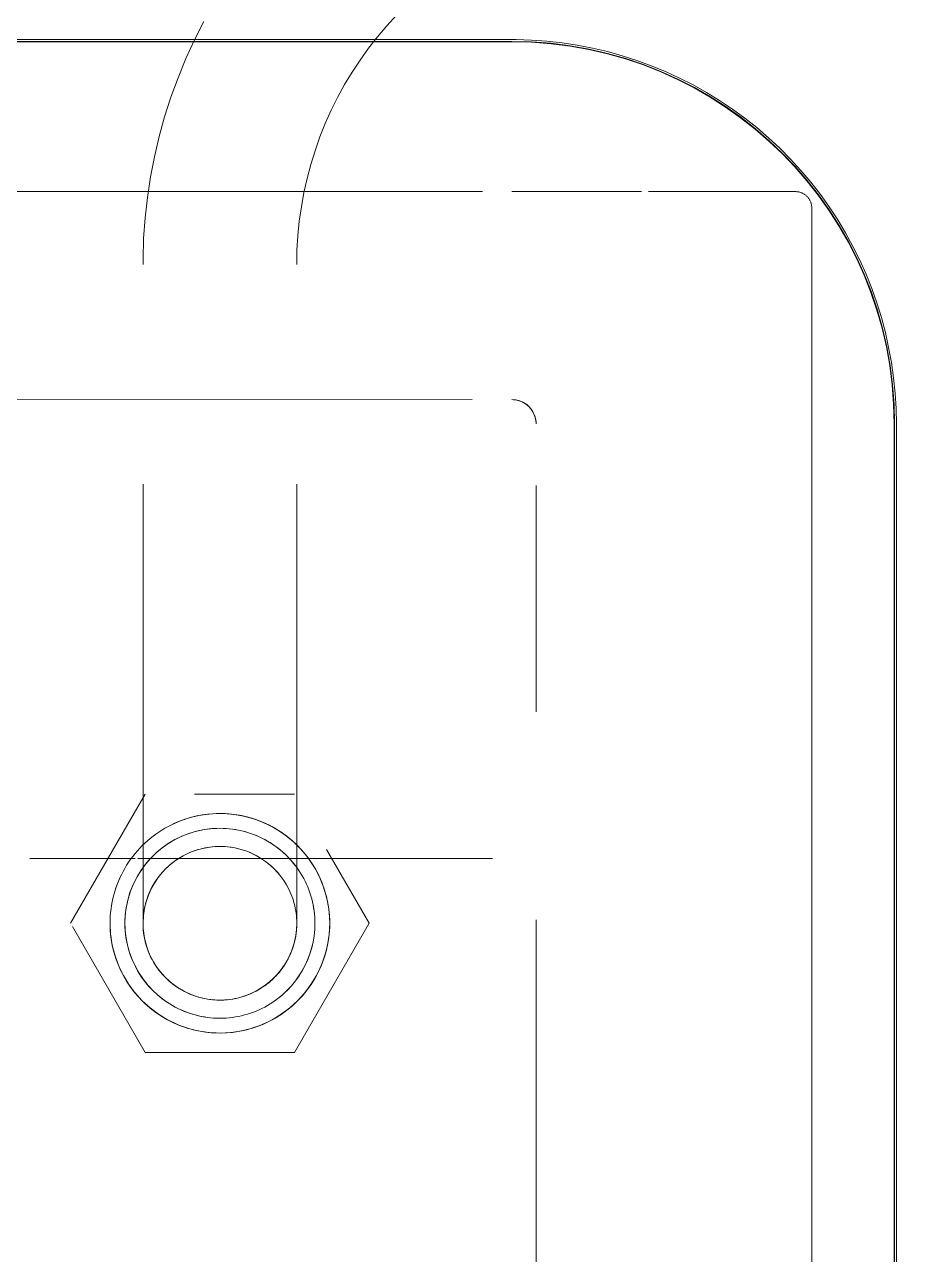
# Model space of a CAD drawing. Header units: metres. Extents: x -1 to 106, y -6 to 62.
# Drawn here: x 41.0909 to 41.173, y 1.5893 to 1.7014 of the extents above; entities that cross this region are included whole.
import ezdxf

# ---------------------------------------------------------------- set-up
doc = ezdxf.new("R2010")
doc.units = ezdxf.units.M
doc.layers.add('ARQ_1100_BASE_TÉRREO_GARAGEM_dwg', color=7, linetype='Continuous', lineweight=5, true_color=0x767676)
doc.layers.add('KIRYA - PISO', color=7, linetype='Continuous', lineweight=5)
doc.layers.add('P-SANR-FIXT', color=7, linetype='Continuous', lineweight=5)
pattern_1 = [(0, (-4539.02, -1079.475), (0, 0.635), []), (90, (-4539.02, -1079.475), (-0.635, 4e-17), [])]

# ---------------------------------------------------------------- blocks, each defined once
blk = doc.blocks.new('UT_Bacia com caixa acoplada - UT_Bacia com caixa acoplada-3705348-TÉRREO 1_20')
at = {"layer": 'P-SANR-FIXT'}
for p, q in [((0.165, -0.0123), (-0.165, -0.0123)), ((-0.2, -0.0473), (-0.2, -0.0991)), ((-0.19984, -0.0991), (-0.19984, -0.0473)), ((-0.1998, -0.0473), (-0.1998, -0.0991))]:
    blk.add_line(p, q, dxfattribs=at)
at = {"layer": 'P-SANR-FIXT', "color": 8, "true_color": 0x7a7978}
for p, q in [((-0.165, -0.01246), (-0.0749, -0.01246)), ((0.165, -0.0125), (-0.165, -0.0125)), ((-0.165, -0.02), (-0.17919, -0.02)), ((-0.16911, -0.02), (-0.1644, -0.02)), ((-0.18615, -0.02149), (-0.18615, -0.02356)), ((-0.18615, -0.02356), (-0.18615, -0.03488)), ((-0.18615, -0.0355), (-0.18615, -0.0473)), ((-0.13875, -0.04509), (-0.15937, -0.04509)), ((-0.13875, -0.04509), (-0.15937, -0.04509)), ((0.11992, -0.04509), (-0.11981, -0.04509)), ((0.11992, -0.04509), (-0.11981, -0.04509)), ((-0.1672, -0.05092), (-0.1672, -0.0991)), ((-0.1672, -0.05092), (-0.1672, -0.0991))]:
    blk.add_line(p, q, dxfattribs=at)
at = {"layer": 'P-SANR-FIXT', "color": 253, "true_color": 0xb7b5b4}
for p, q in [((-0.18164, -0.02), (-0.18032, -0.02)), ((0.165, -0.02), (-0.165, -0.02)), ((-0.1083, -0.02), (-0.12391, -0.02)), ((-0.18615, -0.04999), (-0.18615, -0.0991)), ((-0.1672, -0.0991), (-0.1672, -0.05092)), ((-0.1672, -0.0991), (-0.1672, -0.05092))]:
    blk.add_line(p, q, dxfattribs=at)
at = {"layer": 'P-SANR-FIXT', "color": 254, "true_color": 0xd5d3d2}
for p, q in [((-0.15937, -0.04509), (-0.13875, -0.04509)), ((-0.15937, -0.04509), (-0.13875, -0.04509)), ((-0.11981, -0.04509), (0.11992, -0.04509)), ((-0.11981, -0.04509), (0.11992, -0.04509)), ((-0.1254, -0.04906), (-0.1254, -0.07548)), ((-0.1254, -0.08161), (-0.1254, -0.09121))]:
    blk.add_line(p, q, dxfattribs=at)
at = {"layer": 'P-SANR-FIXT', "color": 254, "true_color": 0xe4e3e3}
blk.add_line((-0.1254, -0.07548), (-0.1254, -0.08137), dxfattribs=at)
at = {"layer": 'P-SANR-FIXT', "flags": 128}
blk.add_lwpolyline([(-0.165, -0.0123), (-0.1664, -0.01233), (-0.1678, -0.01241), (-0.16919, -0.01255), (-0.17058, -0.01275), (-0.17195, -0.013), (-0.17332, -0.0133), (-0.17467, -0.01366), (-0.17601, -0.01407), (-0.17733, -0.01454), (-0.17863, -0.01506), (-0.17991, -0.01563), (-0.18116, -0.01625), (-0.18239, -0.01692), (-0.18359, -0.01764), (-0.18476, -0.01841), (-0.1859, -0.01922), (-0.18701, -0.02008), (-0.18808, -0.02099), (-0.18911, -0.02193), (-0.19011, -0.02291), (-0.19106, -0.02394), (-0.19198, -0.025), (-0.19285, -0.02609), (-0.19367, -0.02723), (-0.19445, -0.02839), (-0.19518, -0.02958), (-0.19587, -0.0308), (-0.1965, -0.03205), (-0.19709, -0.03332), (-0.19762, -0.03462), (-0.1981, -0.03593), (-0.19853, -0.03726), (-0.19891, -0.03861), (-0.19923, -0.03998), (-0.19949, -0.04135), (-0.1997, -0.04273), (-0.19986, -0.04413), (-0.19996, -0.04552), (-0.2, -0.04692), (-0.2, -0.0473)], dxfattribs=at)
at = {"layer": 'P-SANR-FIXT', "color": 8, "true_color": 0x7a7978, "flags": 128}
for points in [[(-0.18615, -0.02149), (-0.18615, -0.02143), (-0.18614, -0.02137), (-0.18614, -0.02131), (-0.18613, -0.02125), (-0.18612, -0.02119), (-0.1861, -0.02113), (-0.18609, -0.02108), (-0.18607, -0.02102), (-0.18605, -0.02096), (-0.18603, -0.02091), (-0.18601, -0.02086), (-0.18598, -0.0208), (-0.18595, -0.02075), (-0.18592, -0.0207), (-0.18589, -0.02065), (-0.18585, -0.0206), (-0.18582, -0.02055), (-0.18578, -0.02051), (-0.18574, -0.02046), (-0.1857, -0.02042), (-0.18565, -0.02038), (-0.18561, -0.02034), (-0.18556, -0.02031), (-0.18551, -0.02027), (-0.18546, -0.02024), (-0.18541, -0.02021), (-0.18536, -0.02018), (-0.18531, -0.02015), (-0.18526, -0.02013), (-0.1852, -0.0201), (-0.18514, -0.02008), (-0.18509, -0.02006), (-0.18503, -0.02005), (-0.18497, -0.02004), (-0.18491, -0.02002), (-0.18486, -0.02002), (-0.1848, -0.02001), (-0.18474, -0.02), (-0.18468, -0.02), (-0.18466, -0.02)], [(-0.18266, -0.02), (-0.18352, -0.02), (-0.18415, -0.02), (-0.18452, -0.02), (-0.18466, -0.02)], [(-0.18466, -0.02), (-0.18454, -0.02), (-0.18418, -0.02), (-0.18357, -0.02), (-0.18273, -0.02), (-0.18164, -0.02)], [(-0.18032, -0.02), (-0.17876, -0.02), (-0.17696, -0.02), (-0.17494, -0.02), (-0.17269, -0.02), (-0.17022, -0.02), (-0.16911, -0.02)]]:
    blk.add_lwpolyline(points, dxfattribs=at)
at = {"layer": 'P-SANR-FIXT', "color": 253, "true_color": 0xb7b5b4, "flags": 128}
blk.add_lwpolyline([(-0.1644, -0.02), (-0.15934, -0.02), (-0.15392, -0.02), (-0.14817, -0.02), (-0.14207, -0.02), (-0.13565, -0.02), (-0.12892, -0.02), (-0.12189, -0.02), (-0.12132, -0.02)], dxfattribs=at)
at = {"layer": 'P-SANR-FIXT'}
for radius in [0.03484, 0.0348]:
    blk.add_arc((-0.165, -0.0473), radius, 90, 180, dxfattribs=at)
at = {"layer": 'P-SANR-FIXT', "color": 253, "true_color": 0xb7b5b4}
for start, end in [(105, 180), (135, 180), (135, 180), (90, 165)]:
    blk.add_arc((-0.165, -0.0473), 0.0022, start, end, dxfattribs=at)
at = {"layer": 'P-SANR-FIXT', "color": 254, "true_color": 0xd5d3d2}
blk.add_arc((-0.165, -0.0473), 0.0022, 90, 135, dxfattribs=at)
blk.add_arc((-0.165, -0.0473), 0.0022, 90, 135, dxfattribs=at)
at = {"layer": 'P-SANR-FIXT', "color": 254, "true_color": 0xe4e2e1}
blk.add_arc((-0.165, -0.0473), 0.0022, 90, 105, dxfattribs=at)
at = {"layer": 'P-SANR-FIXT', "color": 8, "true_color": 0x7a7978}
blk.add_arc((-0.165, -0.0473), 0.0022, 165, 180, dxfattribs=at)
blk = doc.blocks.new('Celite_Flexivel_Metais - 300mm Aço Inox - 1_2_-3705350-TÉRREO 1_20')
at = {"layer": 'P-SANR-FIXT', "color": 253, "true_color": 0xb7b5b4}
for p, q in [((0.01177, 0.08069), (0, 0.08748)), ((-0.00029, 0.08732), (-0.01177, 0.08069)), ((-0.01177, 0.08069), (-0.01177, 0.0671)), ((0.06799, 0.08021), (0.06613, 0.08049)), ((0.01177, 0.0671), (0.01177, 0.0762)), ((-0.01177, 0.0671), (0, 0.06031)), ((0.06656, 0.06624), (0.06784, 0.06595)), ((0, 0.06031), (0.00672, 0.06418))]:
    blk.add_line(p, q, dxfattribs=at)
at = {"layer": 'P-SANR-FIXT', "color": 254, "true_color": 0xd5d3d2}
for p, q in [((0, 0.08748), (0.01177, 0.08069)), ((-0.01177, 0.08069), (-0.00029, 0.08732)), ((-0.01177, 0.0671), (-0.01177, 0.08069)), ((0.01177, 0.0762), (0.01177, 0.0671)), ((0, 0.06031), (-0.01177, 0.0671)), ((0.02442, 0.06689), (0.02296, 0.06689)), ((0.06784, 0.06595), (0.06912, 0.06561)), ((0.00672, 0.06418), (0, 0.06031)), ((0.07163, 0.06478), (0.07285, 0.06429)), ((0.07524, 0.06317), (0.0764, 0.06253))]:
    blk.add_line(p, q, dxfattribs=at)
at = {"layer": 'P-SANR-FIXT', "color": 254, "true_color": 0xe4e3e3}
for p, q in [((-0.00008, 0.08089), (0, 0.08089)), ((-0.00691, 0.07501), (-0.00686, 0.07529)), ((-0.00686, 0.07529), (-0.0068, 0.07556)), ((-0.0068, 0.07556), (-0.00673, 0.07583)), ((-0.00698, 0.07445), (-0.00695, 0.07473)), ((-0.00695, 0.07473), (-0.00691, 0.07501))]:
    blk.add_line(p, q, dxfattribs=at)
at = {"layer": 'P-SANR-FIXT', "color": 7, "true_color": 0xecebea}
blk.add_line((0.00611, 0.08089), (0.00699, 0.08089), dxfattribs=at)
at = {"layer": 'P-SANR-FIXT', "color": 254, "true_color": 0xe4e2e1}
for p, q in [((0.0133, 0.08089), (0.01451, 0.08089)), ((0.06983, 0.07985), (0.06799, 0.08021)), ((-0.00589, 0.07011), (-0.00604, 0.07035)), ((0.02296, 0.06689), (0.02153, 0.06689)), ((0.02591, 0.06689), (0.02442, 0.06689))]:
    blk.add_line(p, q, dxfattribs=at)
at = {"layer": 'P-SANR-FIXT', "color": 8, "true_color": 0x7a7978}
blk.add_line((0.08048, 0.0762), (0.07877, 0.07698), dxfattribs=at)
at = {"layer": 'P-SANR-FIXT', "color": 254, "true_color": 0xd5d3d2, "flags": 128}
for points in [[(-0.00305, 0.0802), (-0.0028, 0.08031), (-0.00254, 0.08042), (-0.00227, 0.08052), (-0.00201, 0.0806), (-0.00174, 0.08068), (-0.00146, 0.08074)], [(-0.00146, 0.08074), (-0.00119, 0.08079), (-0.00091, 0.08084), (-0.00063, 0.08087), (-0.00036, 0.08089), (-0.00008, 0.08089)], [(0.00993, 0.08089), (0.01101, 0.08089), (0.01213, 0.08089), (0.0133, 0.08089)], [(0.01451, 0.08089), (0.01577, 0.08089), (0.01706, 0.08089), (0.01839, 0.08089), (0.01975, 0.08089), (0.02115, 0.08089), (0.02257, 0.08089), (0.02403, 0.08089), (0.02551, 0.08089), (0.02701, 0.08089), (0.02853, 0.08089), (0.03007, 0.08089), (0.03163, 0.08089), (0.0332, 0.08089), (0.03478, 0.08089), (0.03637, 0.08089), (0.03797, 0.08089), (0.03957, 0.08089), (0.04, 0.08089)], [(0.06239, 0.08083), (0.06051, 0.08089), (0.06, 0.08089)], [(0.06613, 0.08049), (0.06426, 0.0807), (0.06239, 0.08083)], [(-0.00621, 0.07713), (-0.00607, 0.07737), (-0.00593, 0.07761), (-0.00578, 0.07785), (-0.00561, 0.07808), (-0.00544, 0.0783), (-0.00526, 0.07851), (-0.00507, 0.07872), (-0.00488, 0.07892), (-0.00467, 0.07911), (-0.00446, 0.07929), (-0.00424, 0.07946), (-0.00401, 0.07963), (-0.00378, 0.07979), (-0.00354, 0.07993), (-0.0033, 0.08007), (-0.00305, 0.0802)], [(-0.00673, 0.07583), (-0.00664, 0.0761), (-0.00655, 0.07636), (-0.00645, 0.07662), (-0.00633, 0.07688), (-0.00621, 0.07713)], [(-0.0063, 0.07085), (-0.00642, 0.0711), (-0.00652, 0.07136)], [(0, 0.06689), (-0.00028, 0.0669), (-0.00056, 0.06692), (-0.00084, 0.06695), (-0.00112, 0.06698), (-0.00139, 0.06703), (-0.00166, 0.0671), (-0.00193, 0.06717), (-0.0022, 0.06725), (-0.00247, 0.06734), (-0.00273, 0.06745), (-0.00298, 0.06756), (-0.00323, 0.06769), (-0.00348, 0.06782), (-0.00372, 0.06796), (-0.00395, 0.06812), (-0.00418, 0.06828), (-0.0044, 0.06845), (-0.00462, 0.06863), (-0.00482, 0.06882), (-0.00502, 0.06902), (-0.00521, 0.06922), (-0.0054, 0.06943), (-0.00557, 0.06965), (-0.00573, 0.06988), (-0.00589, 0.07011)], [(0.00089, 0.06689), (0.00058, 0.06689), (0.00034, 0.06689), (0.00016, 0.06689), (0.00005, 0.06689), (0, 0.06689)], [(0.02153, 0.06689), (0.02012, 0.06689), (0.01875, 0.06689), (0.01741, 0.06689), (0.01611, 0.06689), (0.01485, 0.06689), (0.01362, 0.06689), (0.01244, 0.06689), (0.01131, 0.06689), (0.01021, 0.06689), (0.00917, 0.06689), (0.00818, 0.06689), (0.00723, 0.06689), (0.00634, 0.06689), (0.0055, 0.06689), (0.00472, 0.06689), (0.004, 0.06689), (0.00333, 0.06689), (0.00272, 0.06689), (0.00217, 0.06689), (0.00168, 0.06689)], [(0.04, 0.06689), (0.0384, 0.06689), (0.0368, 0.06689), (0.03521, 0.06689), (0.03363, 0.06689), (0.03205, 0.06689), (0.03049, 0.06689), (0.02895, 0.06689), (0.02742, 0.06689), (0.02591, 0.06689)], [(0.06395, 0.06666), (0.06526, 0.06647), (0.06656, 0.06624)]]:
    blk.add_lwpolyline(points, dxfattribs=at)
at = {"layer": 'P-SANR-FIXT', "color": 254, "true_color": 0xe4e3e3, "flags": 128}
for points in [[(0, 0.08089), (0.00003, 0.08089), (0.00013, 0.08089), (0.00029, 0.08089), (0.00051, 0.08089), (0.0008, 0.08089), (0.00115, 0.08089), (0.00156, 0.08089), (0.00203, 0.08089), (0.00256, 0.08089), (0.00316, 0.08089), (0.00381, 0.08089), (0.00452, 0.08089), (0.00529, 0.08089), (0.00611, 0.08089)], [(0.00699, 0.08089), (0.00792, 0.08089), (0.0089, 0.08089), (0.00993, 0.08089)], [(-0.007, 0.07389), (-0.00699, 0.07417), (-0.00698, 0.07445)], [(-0.00694, 0.07298), (-0.00697, 0.07326), (-0.00699, 0.07354), (-0.007, 0.07382), (-0.007, 0.07389)], [(-0.00652, 0.07136), (-0.00662, 0.07162), (-0.00671, 0.07189), (-0.00678, 0.07216), (-0.00685, 0.07243), (-0.0069, 0.07271), (-0.00694, 0.07298)]]:
    blk.add_lwpolyline(points, dxfattribs=at)
at = {"layer": 'P-SANR-FIXT', "color": 253, "true_color": 0xb7b5b4, "flags": 128}
for points in [[(0.07877, 0.07698), (0.07703, 0.0777), (0.07527, 0.07835), (0.07348, 0.07892), (0.07166, 0.07942), (0.06983, 0.07985)], [(0.06912, 0.06561), (0.07038, 0.06522), (0.07163, 0.06478)], [(0.07285, 0.06429), (0.07406, 0.06375), (0.07524, 0.06317)], [(0.0764, 0.06253), (0.07753, 0.06185), (0.07863, 0.06113)]]:
    blk.add_lwpolyline(points, dxfattribs=at)
at = {"layer": 'P-SANR-FIXT', "flags": 128}
for points in [[(0.08215, 0.07535), (0.08048, 0.0762)], [(0.08075, 0.05955), (0.08176, 0.0587), (0.08273, 0.05781), (0.08367, 0.05689), (0.08457, 0.05592), (0.08543, 0.05492), (0.08625, 0.05389), (0.08703, 0.05282), (0.08777, 0.05172), (0.08846, 0.0506), (0.0891, 0.04945), (0.0897, 0.04827), (0.09025, 0.04707), (0.09076, 0.04585), (0.09121, 0.04461), (0.09161, 0.04336), (0.09197, 0.04208), (0.09227, 0.0408), (0.09252, 0.0395), (0.09272, 0.0382), (0.09286, 0.03689), (0.09296, 0.03557), (0.093, 0.03425), (0.093, 0.03389)]]:
    blk.add_lwpolyline(points, dxfattribs=at)
at = {"layer": 'P-SANR-FIXT', "color": 254, "true_color": 0xe4e2e1, "flags": 128}
for points in [[(-0.00604, 0.07035), (-0.00617, 0.0706), (-0.0063, 0.07085)], [(0.00168, 0.06689), (0.00125, 0.06689), (0.00089, 0.06689)], [(0.06, 0.06689), (0.06132, 0.06687), (0.06264, 0.06679), (0.06395, 0.06666)]]:
    blk.add_lwpolyline(points, dxfattribs=at)
at = {"layer": 'P-SANR-FIXT', "color": 8, "true_color": 0x7a7978, "flags": 128}
blk.add_lwpolyline([(0.07863, 0.06113), (0.07971, 0.06036), (0.08075, 0.05955)], dxfattribs=at)
at = {"layer": 'P-SANR-FIXT', "color": 253, "true_color": 0xb7b5b4}
for start, end in [(90, 270), (60, 90), (270, 30)]:
    blk.add_arc((0, 0.07389), 0.01, start, end, dxfattribs=at)
at = {"layer": 'P-SANR-FIXT', "color": 254, "true_color": 0xd5d3d2}
for radius, start, end in [(0.01, 90, 270), (0.01, 90, 135), (0.01, 90, 120), (0.01, 60, 90), (0.01, 75, 90), (0.01, 60, 90), (0.01, 60, 75), (0.00865, 75, 150), (0.01, 120, 135), (0.00865, 75, 120), (0.01, 30, 60), (0.01, 135, 180), (0.01, 135, 150), (0.00865, 120, 180), (0.007, 90, 150), (0.007, 90, 120), (0.007, 90, 105), (0.007, 105, 135), (0.007, 120, 135), (0.01, 150, 195), (0.007, 135, 165), (0.007, 135, 150), (0.01, 15, 30), (0.00865, 150, 180), (0.007, 150, 165), (0.007, 150, 165), (0.01, 330, 15), (0.01, 360, 15), (0.01, 0, 15), (0.01, 180, 225), (0.01, 270, 0), (0.01, 285, 360), (0.007, 300, 0), (0.007, 300, 360), (0.00865, 300, 0), (0.007, 315, 0), (0.00865, 330, 360), (0.007, 195, 270), (0.007, 195, 210), (0.007, 195, 210), (0.01, 195, 255), (0.00865, 195, 210), (0.00865, 195, 210), (0.00865, 210, 270), (0.00865, 210, 225), (0.007, 210, 225), (0.007, 210, 225), (0.00865, 300, 330), (0.007, 225, 240), (0.007, 225, 240), (0.01, 270, 330), (0.007, 285, 315), (0.00865, 225, 285), (0.007, 240, 255), (0.007, 240, 255), (0.007, 285, 300), (0.007, 285, 300), (0.01, 225, 270), (0.007, 255, 270), (0.007, 255, 270), (0.00865, 270, 285), (0.01, 255, 270), (0.01, 270, 285)]:
    blk.add_arc((0, 0.07389), radius, start, end, dxfattribs=at)
at = {"layer": 'P-SANR-FIXT', "color": 254, "true_color": 0xe4e3e3}
for radius, start, end in [(0.00865, 15, 75), (0.00865, 0, 75), (0.007, 0, 90), (0.007, 75, 90), (0.007, 75, 90), (0.007, 60, 75), (0.007, 45, 75), (0.007, 30, 60), (0.007, 15, 45), (0.01, 15, 30), (0.01, 15, 30), (0.007, 0, 30), (0.007, 165, 180), (0.007, 165, 180), (0.007, 165, 180), (0.007, 360, 15), (0.00865, 360, 15), (0.00865, 180, 195), (0.00865, 180, 195), (0.007, 180, 195), (0.007, 180, 195), (0.007, 180, 195)]:
    blk.add_arc((0, 0.07389), radius, start, end, dxfattribs=at)
at = {"layer": 'P-SANR-FIXT', "color": 7, "true_color": 0xecebea}
blk.add_arc((0, 0.07389), 0.01, 30, 60, dxfattribs=at)
blk.add_arc((0, 0.07389), 0.01, 30, 60, dxfattribs=at)
at = {"layer": 'P-SANR-FIXT', "color": 254, "true_color": 0xe4e2e1}
for radius, start, end in [(0.01, 30, 60), (0.007, 270, 285), (0.007, 270, 285), (0.007, 270, 285), (0.00865, 285, 300), (0.00865, 285, 300)]:
    blk.add_arc((0, 0.07389), radius, start, end, dxfattribs=at)
blk = doc.blocks.new('ARQ_1100_BASE_TÉRREO_GARAGEM_dwg-3696053-TÉRREO 1_20')
at = {"layer": 'KIRYA - PISO', "true_color": 0xaaaaaa}
h = blk.add_hatch(dxfattribs=at)
h.set_pattern_fill('FP_1', color=253, style=0, pattern_type=2)
h.set_pattern_definition(pattern_1)
h.paths.add_polyline_path([(40.77269, 0.2), (41.18262, 0.2), (41.18262, 0.56609), (41.16516, 0.55928), (41.12518, 0.55928), (41.12519, 0.60571), (41.18262, 0.60571), (41.18262, 0.66889), (41.03451, 0.68107), (41.18262, 0.69323), (41.18262, 0.76604), (41.16516, 0.75922), (41.12516, 0.75922), (41.12519, 0.80643), (41.18262, 1.14673), (39.68262, 1.14673), (39.68262, 0.2), (40.7542, 0.2)])
h.paths.add_polyline_path([(41.12449, 0.69058), (41.12519, 0.7), (41.15949, 0.69515), (41.15949, 0.69205), (41.12512, 0.6906)])
h.paths.add_polyline_path([(41.18262, 0.79604), (41.18262, 1.14673), (41.12519, 0.80628), (41.16516, 0.80285)])
h.paths.add_polyline_path([(40.35568, 1.15673), (41.18262, 1.15673), (41.1768, 1.89226), (41.17252, 1.9), (40.73262, 1.9), (40.73262, 2.7), (40.41761, 2.7), (40.41588, 2.73595), (40.40761, 2.73595), (40.40184, 2.7), (39.84761, 2.7), (39.84759, 2.10015), (39.80759, 2.10015), (39.80761, 2.7), (39.81762, 2.70443), (39.81761, 2.73581), (39.80761, 2.73581), (39.80759, 2.70013), (39.68262, 2.7), (39.68262, 1.15673), (39.93361, 1.15673)])
h.paths.add_polyline_path([(41.11794, 1.30016), (41.06921, 1.30323), (41.05025, 1.31399), (40.75379, 1.31964), (40.75119, 1.32113), (40.68836, 1.33478), (40.64665, 1.3556), (40.59433, 1.39856), (40.57254, 1.42923), (40.55963, 1.45384), (40.54896, 1.4971), (40.54897, 1.54172), (40.55963, 1.58501), (40.59518, 1.64123), (40.62602, 1.66899), (40.64663, 1.68322), (40.68833, 1.69904), (40.74156, 1.70442), (41.03569, 1.70444), (41.03825, 1.68599), (41.05741, 1.68807), (41.0822, 1.69955), (41.10544, 1.69984), (41.15348, 1.69443), (41.16792, 1.67334), (41.17031, 1.665), (41.1655, 1.31758), (41.15275, 1.30483), (41.12312, 1.30016)])
h.paths.add_polyline_path([(40.66173, 1.34052), (40.62708, 1.36617), (40.64665, 1.35208), (40.65785, 1.34349)])
h.paths.add_polyline_path([(41.13512, 1.80453), (41.12312, 1.81241), (41.12312, 1.82649), (41.13044, 1.83243), (41.13512, 1.83437), (41.14567, 1.83), (41.15003, 1.81945), (41.14567, 1.8089)])
h.paths.add_polyline_path([(41.17985, 1.8805), (41.14383, 1.8805), (41.16074, 1.88768), (41.17994, 1.8805)])
h = blk.add_hatch(dxfattribs=at)
h.set_pattern_fill('FP_1', color=253, style=0, pattern_type=2)
h.set_pattern_definition(pattern_1)
h.paths.add_polyline_path([(41.15968, 1.3208), (41.15275, 1.32552), (41.15907, 1.32115)])
h.paths.add_polyline_path([(41.15275, 1.30483), (41.16178, 1.31964), (41.15733, 1.31619), (41.14768, 1.31398), (41.15153, 1.30703)])
h.paths.add_polyline_path([(41.07469, 1.31587), (41.06921, 1.31619), (41.06921, 1.31587)])
h.paths.add_polyline_path([(41.07388, 1.314), (41.05743, 1.31192), (41.07086, 1.30703), (41.07387, 1.31398)])
h.paths.add_polyline_path([(41.08353, 1.30016), (41.15275, 1.30483), (41.14704, 1.314), (41.13533, 1.30934), (41.12959, 1.30241), (41.08353, 1.30703), (41.07994, 1.314), (41.07342, 1.31192), (41.06921, 1.30323), (41.07994, 1.30093)])
h.paths.add_polyline_path([(41.14587, 1.31587), (41.14567, 1.31619), (41.13753, 1.31587)])
h.paths.add_polyline_path([(40.75379, 1.31617), (41.05243, 1.3208), (41.04513, 1.34554), (41.03364, 1.36843), (41.02875, 1.33444), (40.9855, 1.32872), (40.9855, 1.32639), (40.73263, 1.33214), (40.67517, 1.34479), (40.75379, 1.31619)])
h.paths.add_polyline_path([(41.062, 1.31619), (41.06777, 1.3208), (41.06215, 1.31633)])
h.paths.add_polyline_path([(41.07483, 1.31619), (41.07772, 1.3208), (41.07488, 1.31631)])
h.paths.add_polyline_path([(41.14567, 1.31619), (41.14389, 1.3208), (41.14566, 1.31621)])
h.paths.add_polyline_path([(40.93369, 1.31675), (40.93369, 1.31677), (41.03572, 1.31677)])
h.paths.add_polyline_path([(40.93369, 1.31755), (40.93369, 1.31757), (41.03572, 1.31757)])
h.paths.add_polyline_path([(41.1655, 1.31758), (41.1655, 1.335), (41.16153, 1.33344), (41.16035, 1.32079)])
h.paths.add_polyline_path([(40.93369, 1.31852), (40.93369, 1.31854), (41.03572, 1.31854)])
h.paths.add_polyline_path([(40.93369, 1.31962), (40.93369, 1.31964), (41.03572, 1.31964)])
h.paths.add_polyline_path([(40.93369, 1.32079), (40.93369, 1.3208), (41.03572, 1.3208)])
h.paths.add_polyline_path([(41.17017, 1.335), (41.17033, 1.335), (41.17017, 1.36585)])
h.paths.add_polyline_path([(40.64977, 1.42053), (40.63557, 1.45634), (40.62964, 1.4921), (40.63101, 1.52051), (40.62839, 1.52276), (40.62441, 1.52363), (40.64961, 1.58861), (40.63426, 1.56748), (40.61783, 1.51882), (40.61823, 1.47653), (40.63453, 1.43552), (40.64777, 1.42206)])
h.paths.add_polyline_path([(41.03361, 1.62538), (41.03847, 1.62736), (41.05023, 1.6838), (41.0336, 1.67917), (41.03361, 1.62736)])
h.paths.add_polyline_path([(41.16548, 1.68242), (41.15134, 1.69265), (41.15328, 1.686), (41.15905, 1.68034), (41.16099, 1.67992), (41.16495, 1.68212)])
h.paths.add_polyline_path([(41.17015, 1.665), (41.16097, 1.67961), (41.16151, 1.67919), (41.16548, 1.665), (41.16974, 1.665)])
h.paths.add_polyline_path([(41.07674, 1.67001), (41.07396, 1.67385), (41.07396, 1.67261)])
h.paths.add_polyline_path([(41.14565, 1.6838), (41.14372, 1.68413), (41.14366, 1.6838)])
h.paths.add_polyline_path([(41.07386, 1.686), (41.06605, 1.69444), (41.05982, 1.686), (41.06919, 1.686)])
h.paths.add_polyline_path([(41.07981, 1.67227), (41.07958, 1.67531), (41.07863, 1.675)])
h.paths.add_polyline_path([(41.05519, 1.68412), (41.05023, 1.68599), (41.05023, 1.68413)])
h.paths.add_polyline_path([(41.14702, 1.686), (41.14919, 1.69612), (41.11794, 1.69983), (41.07032, 1.69444), (41.07994, 1.68599), (41.08351, 1.69065), (41.08708, 1.69759), (41.13531, 1.69462), (41.13752, 1.686), (41.14405, 1.686)])
h = blk.add_hatch(dxfattribs=at)
h.set_pattern_fill('FP_1', color=253, style=0, pattern_type=2)
h.set_pattern_definition(pattern_1)
h.paths.add_polyline_path([(41.12709, 1.30241), (41.13533, 1.30703), (41.12959, 1.314), (41.08353, 1.30934), (41.0871, 1.30241), (41.12312, 1.30241)])
h.paths.add_polyline_path([(41.08353, 1.314), (41.07994, 1.31587), (41.08222, 1.314)])
h.paths.add_polyline_path([(41.13934, 1.32901), (41.15275, 1.3162), (41.15765, 1.32193), (41.14132, 1.33098)])
h.paths.add_polyline_path([(41.08074, 1.32704), (41.08353, 1.33279), (41.07994, 1.32764)])
h.paths.add_polyline_path([(41.08353, 1.31619), (41.07771, 1.32079), (41.08142, 1.31619), (41.08222, 1.31619)])
h.paths.add_polyline_path([(41.13533, 1.31619), (41.1428, 1.3208), (41.13533, 1.32499), (41.13533, 1.31623)])
h.paths.add_polyline_path([(41.0624, 1.31619), (41.07683, 1.3208), (41.07227, 1.32468), (41.06256, 1.31633)])
h.paths.add_polyline_path([(41.062, 1.31619), (41.06921, 1.33056), (41.04924, 1.33038), (41.05743, 1.31619)])
h.paths.add_polyline_path([(41.16153, 1.335), (41.17017, 1.335), (41.16493, 1.665), (41.16151, 1.665), (41.16152, 1.36585)])
h.paths.add_polyline_path([(41.16114, 1.3208), (41.16153, 1.3208), (41.15608, 1.335), (41.14533, 1.33014), (41.16112, 1.3208)])
h.paths.add_polyline_path([(40.74156, 1.32637), (40.9855, 1.33098), (40.98097, 1.33444), (40.74156, 1.32872), (40.74156, 1.32639)])
h.paths.add_polyline_path([(40.75379, 1.32696), (40.75379, 1.32697), (40.77403, 1.32696)])
h.paths.add_polyline_path([(40.75379, 1.32775), (40.75379, 1.32776), (40.77664, 1.32775)])
h.paths.add_polyline_path([(40.75379, 1.32872), (40.75379, 1.32873), (40.77954, 1.32872)])
h.paths.add_polyline_path([(40.75379, 1.32981), (40.75379, 1.32982), (40.77056, 1.32981)])
h.paths.add_polyline_path([(40.75379, 1.3902), (40.88402, 1.39368), (40.89113, 1.40054), (40.89687, 1.4435), (40.88976, 1.48944), (40.73035, 1.48843), (40.71475, 1.50536), (40.71187, 1.51941), (40.71677, 1.53731), (40.72533, 1.54694), (40.74156, 1.5538), (40.75118, 1.55442), (40.89075, 1.55607), (40.89868, 1.60977), (40.71933, 1.60412), (40.67653, 1.57607), (40.65739, 1.54964), (40.6466, 1.51635), (40.64672, 1.48283), (40.65698, 1.45113), (40.67781, 1.42261), (40.70333, 1.40399), (40.73824, 1.39266), (40.75119, 1.39061)])
h.paths.add_polyline_path([(41.03759, 1.39021), (41.03747, 1.39378), (41.03714, 1.39218)])
h.paths.add_polyline_path([(40.63096, 1.48378), (40.63453, 1.49462), (40.63785, 1.49997), (40.62951, 1.507), (40.63089, 1.48421)])
h.paths.add_polyline_path([(40.67473, 1.40388), (40.64665, 1.43744), (40.63189, 1.47787), (40.64574, 1.42749), (40.66154, 1.4115), (40.67466, 1.40391)])
h.paths.add_polyline_path([(40.6644, 1.60341), (40.66991, 1.60142), (40.66508, 1.60378)])
h.paths.add_polyline_path([(40.63023, 1.44112), (40.61823, 1.47653), (40.61829, 1.52363), (40.63453, 1.56786), (40.66761, 1.60565), (40.7074, 1.62749), (40.68792, 1.61627), (40.64289, 1.56748), (40.64776, 1.5647), (40.6652, 1.58655), (40.69595, 1.60951), (40.73261, 1.62202), (40.78958, 1.62537), (40.89349, 1.62973), (40.88383, 1.64527), (40.86806, 1.64943), (40.69896, 1.64498), (40.6513, 1.61948), (40.62707, 1.59359), (40.61247, 1.56615), (40.60423, 1.53166), (40.60518, 1.49997), (40.61236, 1.47294), (40.62641, 1.44611)])
h.paths.add_polyline_path([(40.88976, 1.48944), (40.88982, 1.55011), (40.84591, 1.54617), (40.84761, 1.53943), (40.84761, 1.49298), (40.86808, 1.49126)])
h.paths.add_polyline_path([(41.11096, 1.51394), (41.09682, 1.51979), (41.102, 1.51512), (41.10981, 1.51409)])
h.paths.add_polyline_path([(41.1121, 1.50529), (41.11364, 1.51044), (41.11151, 1.5098)])
h.paths.add_polyline_path([(41.1413, 1.66901), (41.15905, 1.6838), (41.14387, 1.67917), (41.14104, 1.66927)])
h.paths.add_polyline_path([(41.07674, 1.67001), (41.08892, 1.66556), (41.13765, 1.66796), (41.13169, 1.6672), (41.0814, 1.67155), (41.07765, 1.67068)])
h.paths.add_polyline_path([(41.03799, 1.62539), (41.05522, 1.67377), (41.07396, 1.67261), (41.05467, 1.68321), (41.04511, 1.65444), (41.03847, 1.62736)])
h.paths.add_polyline_path([(41.04114, 1.62538), (41.04269, 1.6302), (41.04159, 1.62736)])
h.paths.add_polyline_path([(41.14531, 1.665), (41.16151, 1.66656), (41.15905, 1.67841), (41.14426, 1.66605)])
h.paths.add_polyline_path([(41.07765, 1.67068), (41.0785, 1.67531), (41.06919, 1.6838), (41.06776, 1.67917), (41.07396, 1.67385)])
h.paths.add_polyline_path([(41.13531, 1.6838), (41.12959, 1.68413), (41.13044, 1.6838)])
h.paths.add_polyline_path([(41.13831, 1.67201), (41.14366, 1.6838), (41.13531, 1.67917), (41.13782, 1.67249)])
h.paths.add_polyline_path([(41.08073, 1.67295), (41.08351, 1.68163), (41.07994, 1.6838), (41.07771, 1.67917), (41.07994, 1.67457)])
h.paths.add_polyline_path([(41.08351, 1.686), (41.13531, 1.69065), (41.12959, 1.69758), (41.08351, 1.69444), (41.08351, 1.68766)])
h.paths.add_polyline_path([(41.08351, 1.68412), (41.07994, 1.68599), (41.0822, 1.68413)])
h.paths.add_polyline_path([(41.15905, 1.68413), (41.15328, 1.686), (41.15302, 1.68413)])
h.paths.add_polyline_path([(41.07467, 1.68413), (41.06919, 1.68599), (41.06919, 1.68413)])
h = blk.add_hatch(dxfattribs=at)
h.set_pattern_fill('FP_1', color=253, style=0, pattern_type=2)
h.set_pattern_definition(pattern_1)
h.paths.add_polyline_path([(41.11488, 1.31619), (41.13533, 1.3208), (41.12959, 1.33279), (41.08074, 1.32704), (41.08353, 1.31852), (41.08353, 1.31619), (41.10898, 1.31619)])
h.paths.add_polyline_path([(41.03825, 1.39021), (41.03883, 1.38478), (41.03826, 1.3902)])
h.paths.add_polyline_path([(41.05066, 1.3248), (41.09594, 1.33451), (41.16153, 1.335), (41.15621, 1.665), (41.06862, 1.66961), (41.04922, 1.66961), (41.04295, 1.62539), (41.15905, 1.62539), (41.15533, 1.60978), (41.03746, 1.60621), (41.03361, 1.56294), (41.039, 1.39021), (41.15907, 1.38478), (41.15621, 1.37461), (41.0427, 1.36981), (41.05052, 1.32534)])
h.paths.add_polyline_path([(41.03417, 1.39022), (41.03677, 1.39378), (41.03369, 1.39218)])
h.paths.add_polyline_path([(40.75379, 1.38943), (40.72335, 1.39502), (40.70333, 1.40399), (40.67773, 1.42269), (40.65698, 1.45113), (40.64665, 1.48324), (40.64681, 1.5177), (40.65739, 1.54964), (40.67745, 1.57699), (40.69896, 1.59374), (40.73824, 1.6073), (40.77435, 1.60976), (40.89768, 1.61531), (40.89001, 1.62538), (40.71781, 1.61967), (40.69896, 1.61104), (40.66716, 1.5885), (40.64419, 1.55769), (40.63165, 1.52053), (40.63453, 1.50497), (40.63453, 1.49462), (40.63103, 1.48332), (40.6416, 1.44735), (40.66497, 1.41364), (40.68836, 1.39824), (40.72078, 1.39098), (40.75119, 1.38943)])
h.paths.add_polyline_path([(41.09682, 1.47979), (41.08129, 1.48746), (41.07708, 1.50177), (41.08547, 1.53414), (41.09897, 1.54359), (41.11794, 1.5411), (41.12959, 1.52592), (41.12709, 1.50694), (41.102, 1.48048), (41.09853, 1.48002)])
h.paths.add_polyline_path([(41.11525, 1.50711), (41.12103, 1.51712), (41.11614, 1.53127), (41.102, 1.53546), (41.08985, 1.52348), (41.09164, 1.51911), (41.10682, 1.51712), (41.11414, 1.5098)])
h.paths.add_polyline_path([(41.03403, 1.60977), (41.03549, 1.61519), (41.0343, 1.61085)])
h.paths.add_polyline_path([(41.09184, 1.6672), (41.13752, 1.67279), (41.13531, 1.68323), (41.12959, 1.6838), (41.08351, 1.67917), (41.08351, 1.6672)])
h = blk.add_hatch(dxfattribs=at)
h.set_pattern_fill('FP_1', color=253, style=0, pattern_type=2)
h.set_pattern_definition(pattern_1)
h.paths.add_polyline_path([(41.08776, 1.37461), (41.15907, 1.37814), (41.15621, 1.39022), (41.03944, 1.38478), (41.0467, 1.37461), (41.08379, 1.37461)])
h.paths.add_polyline_path([(41.038, 1.37461), (41.0401, 1.37918), (41.03792, 1.37492)])
h.paths.add_polyline_path([(41.03416, 1.60977), (41.03881, 1.61519), (41.0343, 1.61034)])
h.paths.add_polyline_path([(41.03824, 1.60977), (41.15905, 1.61519), (41.15558, 1.62539), (41.1081, 1.62182), (41.10211, 1.62182), (41.09294, 1.62539), (41.04065, 1.62082), (41.039, 1.61327)])
h = blk.add_hatch(dxfattribs=at)
h.set_pattern_fill('FP_1', color=253, style=0, pattern_type=2)
h.set_pattern_definition(pattern_1)
h.paths.add_polyline_path([(41.11131, 1.60983), (41.10123, 1.62539), (41.10211, 1.62182), (41.11096, 1.61028)])

msp = doc.modelspace()

# ---------------------------------------------------------------- block references
at = {"layer": 'ARQ_1100_BASE_TÉRREO_GARAGEM_dwg', "color": 253, "true_color": 0xaaaaaa}
msp.add_blockref('ARQ_1100_BASE_TÉRREO_GARAGEM_dwg-3696053-TÉRREO 1_20', (0, 0), dxfattribs=at)
at = {"layer": 'P-SANR-FIXT', "color": 254, "true_color": 0xd5d3d2, "rotation": 90.00274748196496}
msp.add_blockref('Celite_Flexivel_Metais - 300mm Aço Inox - 1_2_-3705350-TÉRREO 1_20', (41.18261, 1.6195), dxfattribs=at)
at = {"layer": 'P-SANR-FIXT', "rotation": 270.002747481965}
msp.add_blockref('UT_Bacia com caixa acoplada - UT_Bacia com caixa acoplada-3705348-TÉRREO 1_20', (41.18262, 1.5), dxfattribs=at)

doc.saveas('drawing.dxf')
